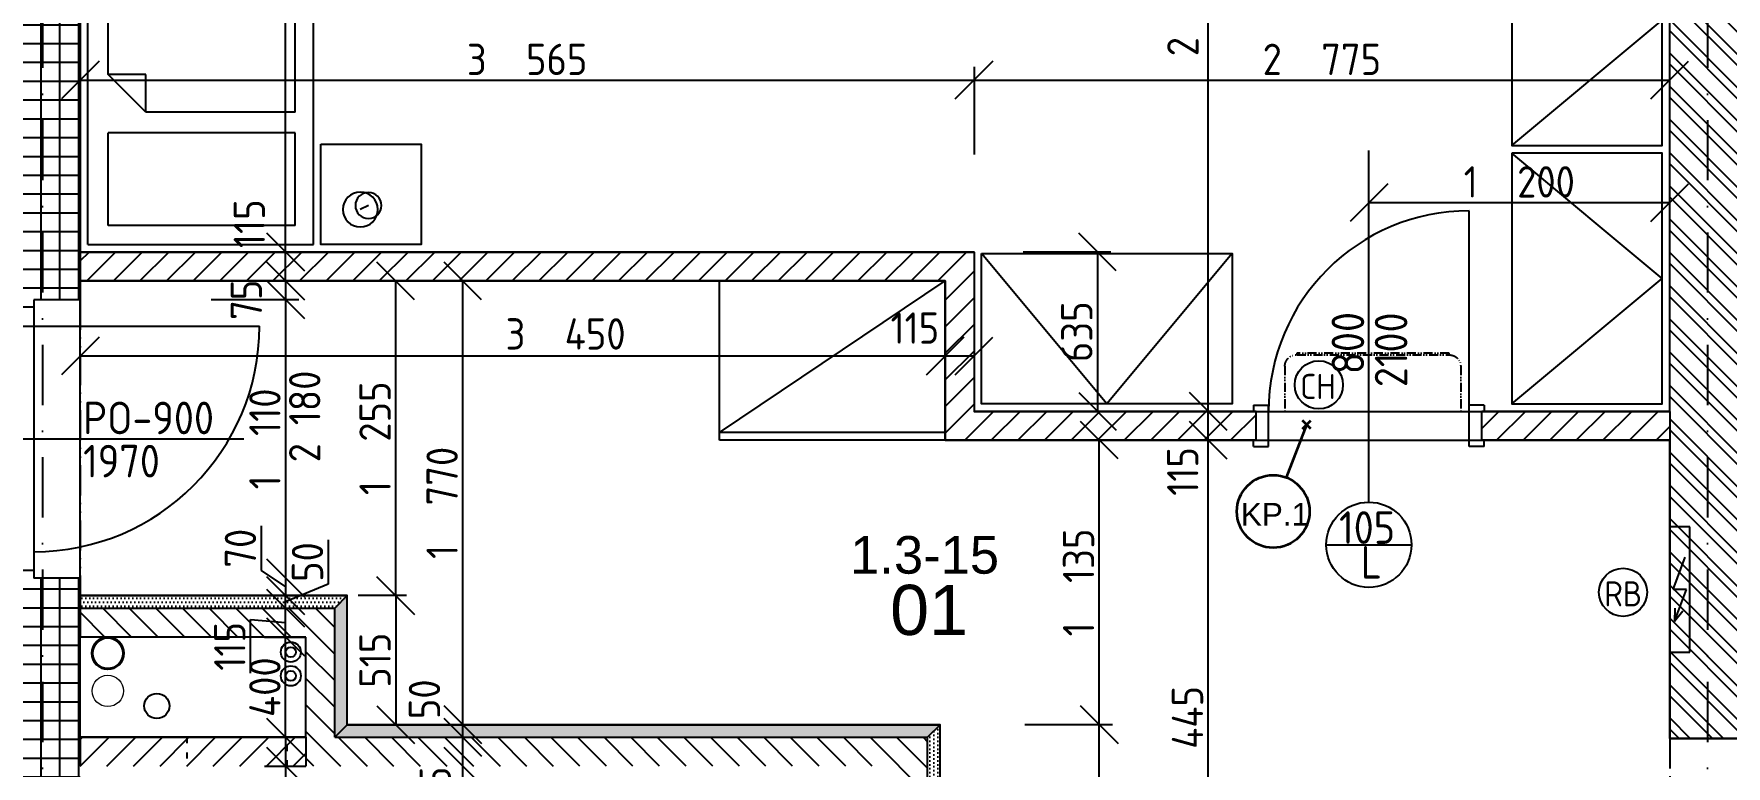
# Model space of a CAD drawing. Extents: x 4511820 to 5180432, y -1526536 to -944957.
# Drawn here: x 5109347 to 5116097, y -1290685 to -1287765 of the extents above; entities that cross this region are included whole.
import ezdxf

# ---------------------------------------------------------------- set-up
doc = ezdxf.new("R2010")
doc.units = 0
doc.header["$MEASUREMENT"] = 0
for name, pattern in [('ACAD_ISO03W100', [30, 12, -18]), ('ACAD_ISO12W100', [22, 12, -3, 0.5, -3, 0.5, -3]), ('BODKOCIARKOVANA_3', [5.6, 3, -1.3, 0, -1.3])]:
    doc.linetypes.add(name, pattern=pattern)
doc.layers.get('0').update_dxf_attribs({"linetype": 'CONTINUOUS'})
doc.layers.get('Defpoints').update_dxf_attribs({"color": 61, "linetype": 'CONTINUOUS'})
for name, color, linetype in [('DVERE', 45, 'CONTINUOUS'), ('KÓTY', 4, 'CONTINUOUS'), ('MÚRY', 1, 'CONTINUOUS'), ('osi', 253, 'CONTINUOUS'), ('Plochy', 41, 'CONTINUOUS'), ('POPIS', 7, 'CONTINUOUS'), ('TENKÁ', 7, 'CONTINUOUS'), ('tzb', 153, 'CONTINUOUS'), ('Z-Kúrenie', 101, 'CONTINUOUS'), ('ZARIADENIE', 47, 'CONTINUOUS'), ('ZZ-chladenie', 133, 'CONTINUOUS'), ('ZZ-elektro', 221, 'CONTINUOUS'), ('zz-vetr', 52, 'CONTINUOUS'), ('ŠRAFY', 82, 'CONTINUOUS')]:
    doc.layers.add(name, color=color, linetype=linetype)
for name, color, linetype, lineweight in [('preklady', 74, 'CONTINUOUS', 35), ('zz-kanal-daždová', 136, 'CONTINUOUS', 40), ('zz-kanal-splaskova', 37, 'CONTINUOUS', 18)]:
    doc.layers.add(name, color=color, linetype=linetype, lineweight=lineweight)
doc.styles.add('ARIAL', font='arial.ttf')
doc.styles.add('STYLE1', font='isocp.shx')
doc.dimstyles.new('STANDARD-50', dxfattribs={"dimtxt": 125, "dimasz": 150, "dimexe": 10, "dimexo": 200, "dimgap": 20, "dimtad": 1, "dimdsep": 46, "dimlunit": 6, "dimtxsty": 'STYLE1', "dimblk1": 'OBLIQUE', "dimblk2": 'OBLIQUE', "dimsah": 1, "dimcen": 2.5, "dimse1": 1, "dimse2": 1, "dimadec": 0, "dimazin": 0, "dimtfac": 1, "dimtmove": 1, "dimatfit": 3, "dimldrblk": 'OBLIQUE', "dimfxl": 1, "dimtolj": 1, "dimtzin": 0, "dimarcsym": 0})
pattern_1 = [(45, (515270.5, 128041), (-53.0330086, 53.0330086), [])]
pattern_2 = [(90, (-3307273.674, 493071.734), (-75, 1e-14), []), (180, (-3307273.674, 493071.734), (-1e-14, -75), [])]

# ---------------------------------------------------------------- blocks, each defined once
blk = doc.blocks.new('SKRINA')
at = {"layer": 'ZARIADENIE'}
for p, q in [((4449069, -1324645.2), (4448469, -1324145.2)), ((4448469, -1325145.2), (4449069, -1324645.2))]:
    blk.add_line(p, q, dxfattribs=at)
blk.add_lwpolyline([(4448469, -1324145.2), (4448469, -1325145.2), (4449069, -1325145.2), (4449069, -1324145.2)], close=True, dxfattribs=at)
blk = doc.blocks.new('JEDNOPOSTEL')
at = {"layer": 'ZARIADENIE', "ltscale": 0.25}
for p, q in [((4449069, -1322230.2), (4447069, -1322230.2)), ((4447069, -1323130.2), (4447069, -1322230.2)), ((4449069, -1322230.2), (4449069, -1323130.2)), ((4449069, -1323130.2), (4447069, -1323130.2)), ((4448913, -1323349.6), (4448929.1, -1323317.4))]:
    blk.add_line(p, q, dxfattribs=at)
at = {"layer": 'ZARIADENIE', "color": 76, "ltscale": 0.25}
for p, q in [((4448390.6, -1322311.3), (4447130.6, -1322311.3)), ((4447130.6, -1323056.9), (4447130.6, -1322311.3)), ((4448540.6, -1322461.3), (4448390.6, -1322311.3)), ((4448390.6, -1322461.3), (4448390.6, -1322311.3)), ((4448992.6, -1322311.3), (4448623.3, -1322311.3)), ((4448623.3, -1323056.9), (4448623.3, -1322311.3)), ((4448992.6, -1323056.9), (4448992.6, -1322311.3)), ((4448540.6, -1322461.3), (4448390.6, -1322461.3)), ((4448540.6, -1323056.9), (4448540.6, -1322461.3)), ((4448540.6, -1323056.9), (4447130.6, -1323056.9)), ((4448992.6, -1323056.9), (4448623.3, -1323056.9))]:
    blk.add_line(p, q, dxfattribs=at)
at = {"layer": 'ZARIADENIE'}
blk.add_lwpolyline([(4448669, -1323160.2), (4448669, -1323560.2), (4449069, -1323560.2), (4449069, -1323160.2)], close=True, dxfattribs=at)
at = {"layer": 'ZARIADENIE', "ltscale": 0.25}
for centre, radius in [((4448929.1, -1323317.4), 69.7), ((4448913, -1323349.6), 51.9)]:
    blk.add_circle(centre, radius, dxfattribs=at)
blk = doc.blocks.new('_OBLIQUE')
at = {"color": 0, "linetype": 'ByBlock'}
blk.add_line((-0.5, -0.5), (0.5, 0.5), dxfattribs=at)
blk = doc.blocks.new('*D25066')
at = {"layer": 'Defpoints', "color": 0}
for p in [(5110432.5, -1290570.2), (5110351.5, -1290685.2), (5110432.5, -1290685.2)]:
    blk.add_point(p, dxfattribs=at)
at = {"layer": 'KÓTY', "color": 0, "lineweight": -2}
blk.add_line((5110351.5, -1290570.2), (5110351.5, -1290685.2), dxfattribs=at)
at = {"layer": 'KÓTY', "color": 0, "linetype": 'ByBlock', "lineweight": -2, "xscale": 150, "yscale": 150, "zscale": 150}
for p, rotation in [((5110351.5, -1290570.2), 90), ((5110351.5, -1290685.2), 270)]:
    blk.add_blockref('_OBLIQUE', p, dxfattribs=dict(at, rotation=rotation))
at = {"layer": 'KÓTY', "color": 0, "insert": (5110233.5, -1290820.5), "char_height": 125, "attachment_point": 5, "rotation": 90, "style": 'STYLE1'}
blk.add_mtext('\\A1;115', dxfattribs=at)
blk = doc.blocks.new('*D25067')
at = {"layer": 'Defpoints', "color": 0}
for p in [(5110351.5, -1290170.2), (5110432.5, -1290170.2), (5110432.5, -1290570.2)]:
    blk.add_point(p, dxfattribs=at)
at = {"layer": 'KÓTY', "color": 0, "lineweight": -2}
blk.add_line((5110351.5, -1290570.2), (5110351.5, -1290170.2), dxfattribs=at)
at = {"layer": 'KÓTY', "color": 0, "linetype": 'ByBlock', "lineweight": -2, "xscale": 150, "yscale": 150, "zscale": 150}
for p, rotation in [((5110351.5, -1290170.2), 90), ((5110351.5, -1290570.2), 270)]:
    blk.add_blockref('_OBLIQUE', p, dxfattribs=dict(at, rotation=rotation))
at = {"layer": 'KÓTY', "color": 0, "insert": (5110269, -1290370.2), "char_height": 125, "attachment_point": 5, "rotation": 90, "style": 'STYLE1'}
blk.add_mtext('\\A1;400', dxfattribs=at)
blk = doc.blocks.new('*D25070')
at = {"layer": 'Defpoints', "color": 0}
for p in [(5110351.5, -1288635.2), (5110547.5, -1288635.2), (5110547.5, -1288750.2)]:
    blk.add_point(p, dxfattribs=at)
at = {"layer": 'KÓTY', "color": 0, "lineweight": -2}
blk.add_line((5110351.5, -1288750.2), (5110351.5, -1288635.2), dxfattribs=at)
at = {"layer": 'KÓTY', "color": 0, "linetype": 'ByBlock', "lineweight": -2, "xscale": 150, "yscale": 150, "zscale": 150}
for p, rotation in [((5110351.5, -1288635.2), 90), ((5110351.5, -1288750.2), 270)]:
    blk.add_blockref('_OBLIQUE', p, dxfattribs=dict(at, rotation=rotation))
at = {"layer": 'KÓTY', "color": 0, "insert": (5110207, -1288522), "char_height": 125, "attachment_point": 5, "rotation": 90, "style": 'STYLE1'}
blk.add_mtext('\\A1;115', dxfattribs=at)
blk = doc.blocks.new('*D25071')
at = {"layer": 'Defpoints', "color": 0}
for p in [(5110351.5, -1286325.2), (5110512.5, -1286325.2), (5110547.5, -1288635.2)]:
    blk.add_point(p, dxfattribs=at)
at = {"layer": 'KÓTY', "color": 0, "lineweight": -2}
blk.add_line((5110351.5, -1288635.2), (5110351.5, -1286325.2), dxfattribs=at)
at = {"layer": 'KÓTY', "color": 0, "linetype": 'ByBlock', "lineweight": -2, "xscale": 150, "yscale": 150, "zscale": 150}
for p, rotation in [((5110351.5, -1286325.2), 90), ((5110351.5, -1288635.2), 270)]:
    blk.add_blockref('_OBLIQUE', p, dxfattribs=dict(at, rotation=rotation))
at = {"layer": 'KÓTY', "color": 0, "insert": (5110269, -1287480.2), "char_height": 125, "attachment_point": 5, "rotation": 90, "style": 'STYLE1'}
blk.add_mtext('\\A1;2ﾠ310', dxfattribs=at)
blk = doc.blocks.new('*D25072')
at = {"layer": 'Defpoints', "color": 0}
for p in [(5113097.5, -1287949), (5109532.5, -1288400.7), (5113097.5, -1288400.7)]:
    blk.add_point(p, dxfattribs=at)
at = {"layer": 'KÓTY', "color": 0, "lineweight": -2}
blk.add_line((5109532.5, -1287949), (5113097.5, -1287949), dxfattribs=at)
at = {"layer": 'KÓTY', "color": 0, "linetype": 'ByBlock', "lineweight": -2, "xscale": 150, "yscale": 150, "zscale": 150, "rotation": 180}
blk.add_blockref('_OBLIQUE', (5109532.5, -1287949), dxfattribs=at)
at = {"layer": 'KÓTY', "color": 0, "linetype": 'ByBlock', "lineweight": -2, "xscale": 150, "yscale": 150, "zscale": 150}
blk.add_blockref('_OBLIQUE', (5113097.5, -1287949), dxfattribs=at)
at = {"layer": 'KÓTY', "color": 0, "insert": (5111315, -1287866.5), "char_height": 125, "attachment_point": 5, "style": 'STYLE1'}
blk.add_mtext('\\A1;3ﾠ565', dxfattribs=at)
blk = doc.blocks.new('*D25073')
at = {"layer": 'Defpoints', "color": 0}
for p in [(5115872.5, -1287949), (5113097.5, -1288400.7), (5115872.5, -1288400.7)]:
    blk.add_point(p, dxfattribs=at)
at = {"layer": 'KÓTY', "color": 0, "lineweight": -2}
blk.add_line((5113097.5, -1287949), (5115872.5, -1287949), dxfattribs=at)
at = {"layer": 'KÓTY', "color": 0, "linetype": 'ByBlock', "lineweight": -2, "xscale": 150, "yscale": 150, "zscale": 150, "rotation": 180}
blk.add_blockref('_OBLIQUE', (5113097.5, -1287949), dxfattribs=at)
at = {"layer": 'KÓTY', "color": 0, "linetype": 'ByBlock', "lineweight": -2, "xscale": 150, "yscale": 150, "zscale": 150}
blk.add_blockref('_OBLIQUE', (5115872.5, -1287949), dxfattribs=at)
at = {"layer": 'KÓTY', "color": 0, "insert": (5114485, -1287866.5), "char_height": 125, "attachment_point": 5, "style": 'STYLE1'}
blk.add_mtext('\\A1;2ﾠ775', dxfattribs=at)
blk = doc.blocks.new('*D25074')
at = {"layer": 'Defpoints', "color": 0}
for p in [(5109532.5, -1288787.7), (5112982.5, -1288787.7), (5112982.5, -1289049)]:
    blk.add_point(p, dxfattribs=at)
at = {"layer": 'KÓTY', "color": 0, "lineweight": -2}
blk.add_line((5109532.5, -1289049), (5112982.5, -1289049), dxfattribs=at)
at = {"layer": 'KÓTY', "color": 0, "linetype": 'ByBlock', "lineweight": -2, "xscale": 150, "yscale": 150, "zscale": 150, "rotation": 180}
blk.add_blockref('_OBLIQUE', (5109532.5, -1289049), dxfattribs=at)
at = {"layer": 'KÓTY', "color": 0, "linetype": 'ByBlock', "lineweight": -2, "xscale": 150, "yscale": 150, "zscale": 150}
blk.add_blockref('_OBLIQUE', (5112982.5, -1289049), dxfattribs=at)
at = {"layer": 'KÓTY', "color": 0, "insert": (5111468.5, -1288961.5), "char_height": 125, "attachment_point": 5, "style": 'STYLE1'}
blk.add_mtext('\\A1;3ﾠ450', dxfattribs=at)
blk = doc.blocks.new('*D25075')
at = {"layer": 'Defpoints', "color": 0}
for p in [(5112982.5, -1289049), (5113097.5, -1289049), (5113097.5, -1289049)]:
    blk.add_point(p, dxfattribs=at)
at = {"layer": 'KÓTY', "color": 0, "lineweight": -2}
blk.add_line((5112982.5, -1289049), (5113097.5, -1289049), dxfattribs=at)
at = {"layer": 'KÓTY', "color": 0, "linetype": 'ByBlock', "lineweight": -2, "xscale": 150, "yscale": 150, "zscale": 150, "rotation": 180}
blk.add_blockref('_OBLIQUE', (5112982.5, -1289049), dxfattribs=at)
at = {"layer": 'KÓTY', "color": 0, "linetype": 'ByBlock', "lineweight": -2, "xscale": 150, "yscale": 150, "zscale": 150}
blk.add_blockref('_OBLIQUE', (5113097.5, -1289049), dxfattribs=at)
at = {"layer": 'KÓTY', "color": 0, "insert": (5112861.5, -1288938), "char_height": 125, "attachment_point": 5, "style": 'STYLE1'}
blk.add_mtext('\\A1;115', dxfattribs=at)
blk = doc.blocks.new('*D25076')
at = {"layer": 'Defpoints', "color": 0}
for p in [(5115872.5, -1288437.5), (5114672.5, -1288577.4), (5115872.5, -1288577.4)]:
    blk.add_point(p, dxfattribs=at)
at = {"layer": 'KÓTY', "color": 0, "lineweight": -2}
blk.add_line((5114672.5, -1288437.5), (5115872.5, -1288437.5), dxfattribs=at)
at = {"layer": 'KÓTY', "color": 0, "linetype": 'ByBlock', "lineweight": -2, "xscale": 150, "yscale": 150, "zscale": 150, "rotation": 180}
blk.add_blockref('_OBLIQUE', (5114672.5, -1288437.5), dxfattribs=at)
at = {"layer": 'KÓTY', "color": 0, "linetype": 'ByBlock', "lineweight": -2, "xscale": 150, "yscale": 150, "zscale": 150}
blk.add_blockref('_OBLIQUE', (5115872.5, -1288437.5), dxfattribs=at)
at = {"layer": 'KÓTY', "color": 0, "insert": (5115272.5, -1288355), "char_height": 125, "attachment_point": 5, "style": 'STYLE1'}
blk.add_mtext('\\A1;1ﾠ200', dxfattribs=at)
blk = doc.blocks.new('*D25077')
at = {"layer": 'Defpoints', "color": 0}
for p in [(5109532.5, -1290685.2), (5110432.5, -1290685.2), (5110432.5, -1291409.5)]:
    blk.add_point(p, dxfattribs=at)
at = {"layer": 'KÓTY', "color": 0, "lineweight": -2}
blk.add_line((5109532.5, -1291409.5), (5110432.5, -1291409.5), dxfattribs=at)
at = {"layer": 'KÓTY', "color": 0, "linetype": 'ByBlock', "lineweight": -2, "xscale": 150, "yscale": 150, "zscale": 150, "rotation": 180}
blk.add_blockref('_OBLIQUE', (5109532.5, -1291409.5), dxfattribs=at)
at = {"layer": 'KÓTY', "color": 0, "linetype": 'ByBlock', "lineweight": -2, "xscale": 150, "yscale": 150, "zscale": 150}
blk.add_blockref('_OBLIQUE', (5110432.5, -1291409.5), dxfattribs=at)
at = {"layer": 'KÓTY', "color": 0, "insert": (5109982.5, -1291327), "char_height": 125, "attachment_point": 5, "style": 'STYLE1'}
blk.add_mtext('\\A1;900', dxfattribs=at)
blk = doc.blocks.new('*D25136')
at = {"layer": 'Defpoints', "color": 0}
for p in [(5111058.5, -1290685.2), (5111061.7, -1290685.2), (5111061.7, -1292570.2)]:
    blk.add_point(p, dxfattribs=at)
at = {"layer": 'KÓTY', "color": 0, "lineweight": -2}
blk.add_line((5111058.5, -1292570.2), (5111058.5, -1290685.2), dxfattribs=at)
at = {"layer": 'KÓTY', "color": 0, "linetype": 'ByBlock', "lineweight": -2, "xscale": 150, "yscale": 150, "zscale": 150}
for p, rotation in [((5111058.5, -1290685.2), 90), ((5111058.5, -1292570.2), 270)]:
    blk.add_blockref('_OBLIQUE', p, dxfattribs=dict(at, rotation=rotation))
at = {"layer": 'KÓTY', "color": 0, "insert": (5110976, -1291627.7), "char_height": 125, "attachment_point": 5, "rotation": 90, "style": 'STYLE1'}
blk.add_mtext('\\A1;1ﾠ885', dxfattribs=at)
blk = doc.blocks.new('*D25137')
at = {"layer": 'Defpoints', "color": 0}
for p in [(5111058.5, -1290570.2), (5111061.7, -1290570.2), (5111061.7, -1290685.2)]:
    blk.add_point(p, dxfattribs=at)
at = {"layer": 'KÓTY', "color": 0, "lineweight": -2}
blk.add_line((5111058.5, -1290685.2), (5111058.5, -1290570.2), dxfattribs=at)
at = {"layer": 'KÓTY', "color": 0, "linetype": 'ByBlock', "lineweight": -2, "xscale": 150, "yscale": 150, "zscale": 150}
for p, rotation in [((5111058.5, -1290570.2), 90), ((5111058.5, -1290685.2), 270)]:
    blk.add_blockref('_OBLIQUE', p, dxfattribs=dict(at, rotation=rotation))
at = {"layer": 'KÓTY', "color": 0, "insert": (5110948.5, -1290784), "char_height": 125, "attachment_point": 5, "rotation": 90, "style": 'STYLE1'}
blk.add_mtext('\\A1;115', dxfattribs=at)
blk = doc.blocks.new('*D25138')
at = {"layer": 'Defpoints', "color": 0}
for p in [(5111058.5, -1290520.2), (5111061.7, -1290520.2), (5111061.7, -1290570.2)]:
    blk.add_point(p, dxfattribs=at)
at = {"layer": 'KÓTY', "color": 0, "lineweight": -2}
blk.add_line((5111058.5, -1290570.2), (5111058.5, -1290520.2), dxfattribs=at)
at = {"layer": 'KÓTY', "color": 0, "linetype": 'ByBlock', "lineweight": -2, "xscale": 150, "yscale": 150, "zscale": 150}
for p, rotation in [((5111058.5, -1290520.2), 90), ((5111058.5, -1290570.2), 270)]:
    blk.add_blockref('_OBLIQUE', p, dxfattribs=dict(at, rotation=rotation))
at = {"layer": 'KÓTY', "color": 0, "insert": (5110905.5, -1290418.5), "char_height": 125, "attachment_point": 5, "rotation": 90, "style": 'STYLE1'}
blk.add_mtext('\\A1;50', dxfattribs=at)
blk = doc.blocks.new('*D25139')
at = {"layer": 'Defpoints', "color": 0}
for p in [(5111058.5, -1288750.2), (5111061.7, -1288750.2), (5111061.7, -1290520.2)]:
    blk.add_point(p, dxfattribs=at)
at = {"layer": 'KÓTY', "color": 0, "lineweight": -2}
blk.add_line((5111058.5, -1290520.2), (5111058.5, -1288750.2), dxfattribs=at)
at = {"layer": 'KÓTY', "color": 0, "linetype": 'ByBlock', "lineweight": -2, "xscale": 150, "yscale": 150, "zscale": 150}
for p, rotation in [((5111058.5, -1288750.2), 90), ((5111058.5, -1290520.2), 270)]:
    blk.add_blockref('_OBLIQUE', p, dxfattribs=dict(at, rotation=rotation))
at = {"layer": 'KÓTY', "color": 0, "insert": (5110976, -1289635.2), "char_height": 125, "attachment_point": 5, "rotation": 90, "style": 'STYLE1'}
blk.add_mtext('\\A1;1ﾠ770', dxfattribs=at)
blk = doc.blocks.new('*D25141')
at = {"layer": 'Defpoints', "color": 0}
for p in [(5114031.5, -1289385.2), (5114031.5, -1289385.2), (5114031.5, -1291830.2)]:
    blk.add_point(p, dxfattribs=at)
at = {"layer": 'KÓTY', "color": 0, "lineweight": -2}
blk.add_line((5114031.5, -1291830.2), (5114031.5, -1289385.2), dxfattribs=at)
at = {"layer": 'KÓTY', "color": 0, "linetype": 'ByBlock', "lineweight": -2, "xscale": 150, "yscale": 150, "zscale": 150}
for p, rotation in [((5114031.5, -1289385.2), 90), ((5114031.5, -1291830.2), 270)]:
    blk.add_blockref('_OBLIQUE', p, dxfattribs=dict(at, rotation=rotation))
at = {"layer": 'KÓTY', "color": 0, "insert": (5113949, -1290607.7), "char_height": 125, "attachment_point": 5, "rotation": 90, "style": 'STYLE1'}
blk.add_mtext('\\A1;2ﾠ445', dxfattribs=at)
blk = doc.blocks.new('*D25142')
at = {"layer": 'Defpoints', "color": 0}
for p in [(5114031.5, -1289270.2), (5114031.5, -1289270.2), (5114031.5, -1289385.2)]:
    blk.add_point(p, dxfattribs=at)
at = {"layer": 'KÓTY', "color": 0, "lineweight": -2}
blk.add_line((5114031.5, -1289385.2), (5114031.5, -1289270.2), dxfattribs=at)
at = {"layer": 'KÓTY', "color": 0, "linetype": 'ByBlock', "lineweight": -2, "xscale": 150, "yscale": 150, "zscale": 150}
for p, rotation in [((5114031.5, -1289270.2), 90), ((5114031.5, -1289385.2), 270)]:
    blk.add_blockref('_OBLIQUE', p, dxfattribs=dict(at, rotation=rotation))
at = {"layer": 'KÓTY', "color": 0, "insert": (5113930, -1289510), "char_height": 125, "attachment_point": 5, "rotation": 90, "style": 'STYLE1'}
blk.add_mtext('\\A1;115', dxfattribs=at)
blk = doc.blocks.new('*D25143')
at = {"layer": 'Defpoints', "color": 0}
for p in [(5114031.5, -1286325.2), (5114031.5, -1286325.2), (5114031.5, -1289270.2)]:
    blk.add_point(p, dxfattribs=at)
at = {"layer": 'KÓTY', "color": 0, "lineweight": -2}
blk.add_line((5114031.5, -1289270.2), (5114031.5, -1286325.2), dxfattribs=at)
at = {"layer": 'KÓTY', "color": 0, "linetype": 'ByBlock', "lineweight": -2, "xscale": 150, "yscale": 150, "zscale": 150}
for p, rotation in [((5114031.5, -1286325.2), 90), ((5114031.5, -1289270.2), 270)]:
    blk.add_blockref('_OBLIQUE', p, dxfattribs=dict(at, rotation=rotation))
at = {"layer": 'KÓTY', "color": 0, "insert": (5113930.5, -1287613), "char_height": 125, "attachment_point": 5, "rotation": 90, "style": 'STYLE1'}
blk.add_mtext('\\A1;2ﾠ945', dxfattribs=at)
blk = doc.blocks.new('*D25144')
at = {"layer": 'Defpoints', "color": 0}
for p in [(5113155.5, -1288635.2), (5113155.5, -1289270.2), (5113590, -1289270.2)]:
    blk.add_point(p, dxfattribs=at)
at = {"layer": 'KÓTY', "color": 0, "lineweight": -2}
blk.add_line((5113590, -1288635.2), (5113590, -1289270.2), dxfattribs=at)
at = {"layer": 'KÓTY', "color": 0, "linetype": 'ByBlock', "lineweight": -2, "xscale": 150, "yscale": 150, "zscale": 150}
for p, rotation in [((5113590, -1288635.2), 90), ((5113590, -1289270.2), 270)]:
    blk.add_blockref('_OBLIQUE', p, dxfattribs=dict(at, rotation=rotation))
at = {"layer": 'KÓTY', "color": 0, "insert": (5113507.5, -1288952.7), "char_height": 125, "attachment_point": 5, "rotation": 90, "style": 'STYLE1'}
blk.add_mtext('\\A1;635', dxfattribs=at)
blk = doc.blocks.new('*D25145')
at = {"layer": 'Defpoints', "color": 0}
for p in [(5110597.5, -1290005.2), (5110597.5, -1290520.2), (5110791, -1290520.2)]:
    blk.add_point(p, dxfattribs=at)
at = {"layer": 'KÓTY', "color": 0, "lineweight": -2}
blk.add_line((5110791, -1290005.2), (5110791, -1290520.2), dxfattribs=at)
at = {"layer": 'KÓTY', "color": 0, "linetype": 'ByBlock', "lineweight": -2, "xscale": 150, "yscale": 150, "zscale": 150}
for p, rotation in [((5110791, -1290005.2), 90), ((5110791, -1290520.2), 270)]:
    blk.add_blockref('_OBLIQUE', p, dxfattribs=dict(at, rotation=rotation))
at = {"layer": 'KÓTY', "color": 0, "insert": (5110708.5, -1290262.7), "char_height": 125, "attachment_point": 5, "rotation": 90, "style": 'STYLE1'}
blk.add_mtext('\\A1;515', dxfattribs=at)
blk = doc.blocks.new('*D25146')
at = {"layer": 'Defpoints', "color": 0}
for p in [(5110791, -1288750.2), (5110791, -1288750.2), (5110791, -1290005.2)]:
    blk.add_point(p, dxfattribs=at)
at = {"layer": 'KÓTY', "color": 0, "lineweight": -2}
blk.add_line((5110791, -1290005.2), (5110791, -1288750.2), dxfattribs=at)
at = {"layer": 'KÓTY', "color": 0, "linetype": 'ByBlock', "lineweight": -2, "xscale": 150, "yscale": 150, "zscale": 150}
for p, rotation in [((5110791, -1288750.2), 90), ((5110791, -1290005.2), 270)]:
    blk.add_blockref('_OBLIQUE', p, dxfattribs=dict(at, rotation=rotation))
at = {"layer": 'KÓTY', "color": 0, "insert": (5110708.5, -1289377.7), "char_height": 125, "attachment_point": 5, "rotation": 90, "style": 'STYLE1'}
blk.add_mtext('\\A1;1ﾠ255', dxfattribs=at)
blk = doc.blocks.new('*D25149')
at = {"layer": 'Defpoints', "color": 0}
for p in [(5110351.5, -1288750.2), (5110351.5, -1288825.2), (5110351.5, -1288825.2)]:
    blk.add_point(p, dxfattribs=at)
at = {"layer": 'KÓTY', "color": 0, "lineweight": -2}
blk.add_line((5110351.5, -1288750.2), (5110351.5, -1288825.2), dxfattribs=at)
at = {"layer": 'KÓTY', "color": 0, "linetype": 'ByBlock', "lineweight": -2, "xscale": 150, "yscale": 150, "zscale": 150}
for p, rotation in [((5110351.5, -1288750.2), 90), ((5110351.5, -1288825.2), 270)]:
    blk.add_blockref('_OBLIQUE', p, dxfattribs=dict(at, rotation=rotation))
at = {"layer": 'KÓTY', "color": 0, "insert": (5110195, -1288825.2), "char_height": 125, "attachment_point": 5, "rotation": 90, "style": 'STYLE1'}
blk.add_mtext('\\A1;75', dxfattribs=at)
blk = doc.blocks.new('*D25163')
at = {"layer": 'Defpoints', "color": 0}
for p in [(5112962.5, -1290520.2), (5113597, -1290520.2), (5112962.5, -1291830.2)]:
    blk.add_point(p, dxfattribs=at)
at = {"layer": 'KÓTY', "color": 0, "lineweight": -2}
blk.add_line((5113597, -1291830.2), (5113597, -1290520.2), dxfattribs=at)
at = {"layer": 'KÓTY', "color": 0, "linetype": 'ByBlock', "lineweight": -2, "xscale": 150, "yscale": 150, "zscale": 150}
for p, rotation in [((5113597, -1290520.2), 90), ((5113597, -1291830.2), 270)]:
    blk.add_blockref('_OBLIQUE', p, dxfattribs=dict(at, rotation=rotation))
at = {"layer": 'KÓTY', "color": 0, "insert": (5113514.5, -1291175.2), "char_height": 125, "attachment_point": 5, "rotation": 90, "style": 'STYLE1'}
blk.add_mtext('\\A1;1ﾠ310', dxfattribs=at)
blk = doc.blocks.new('*D25164')
at = {"layer": 'Defpoints', "color": 0}
for p in [(5112982.5, -1289385.2), (5113597, -1289385.2), (5112962.5, -1290520.2)]:
    blk.add_point(p, dxfattribs=at)
at = {"layer": 'KÓTY', "color": 0, "lineweight": -2}
blk.add_line((5113597, -1290520.2), (5113597, -1289385.2), dxfattribs=at)
at = {"layer": 'KÓTY', "color": 0, "linetype": 'ByBlock', "lineweight": -2, "xscale": 150, "yscale": 150, "zscale": 150}
for p, rotation in [((5113597, -1289385.2), 90), ((5113597, -1290520.2), 270)]:
    blk.add_blockref('_OBLIQUE', p, dxfattribs=dict(at, rotation=rotation))
at = {"layer": 'KÓTY', "color": 0, "insert": (5113514.5, -1289952.7), "char_height": 125, "attachment_point": 5, "rotation": 90, "style": 'STYLE1'}
blk.add_mtext('\\A1;1ﾠ135', dxfattribs=at)
blk = doc.blocks.new('chlad2')
at = {"layer": 'ZZ-chladenie', "linetype": 'ACAD_ISO12W100', "ltscale": 3}
for p, q in [((5102412.5, -1105747.3), (5102592.5, -1105747.3)), ((5102412.5, -1106448.4), (5102592.5, -1106448.4))]:
    blk.add_line(p, q, dxfattribs=at)
blk.add_lwpolyline([(5102367.5, -1106402), (5102360.8, -1106402), (5102360.8, -1105794.8), (5102367.5, -1105794.8)], close=True, dxfattribs=at)
for centre, start, end in [((5102412.5, -1105792.3), 90, 180), ((5102412.5, -1106403.4), 180, 270)]:
    blk.add_arc(centre, 45, start, end, dxfattribs=at)
blk = doc.blocks.new('*D31521')
at = {"layer": 'Defpoints', "color": 0}
for p in [(5110351.5, -1290055.2), (5110547.5, -1290055.2), (5110432.5, -1290170.2)]:
    blk.add_point(p, dxfattribs=at)
at = {"layer": 'KÓTY', "color": 0, "lineweight": -2}
for p, q in [((5110351.5, -1290170.2), (5110351.5, -1290055.2)), ((5110211.5, -1290315), (5110211.5, -1290100)), ((5110211.5, -1290100), (5110351.5, -1290112.7))]:
    blk.add_line(p, q, dxfattribs=at)
at = {"layer": 'KÓTY', "color": 0, "linetype": 'ByBlock', "lineweight": -2, "xscale": 150, "yscale": 150, "zscale": 150}
for p, rotation in [((5110351.5, -1290055.2), 90), ((5110351.5, -1290170.2), 270)]:
    blk.add_blockref('_OBLIQUE', p, dxfattribs=dict(at, rotation=rotation))
at = {"layer": 'KÓTY', "color": 0, "insert": (5110129, -1290207.5), "char_height": 125, "attachment_point": 5, "rotation": 90, "style": 'STYLE1'}
blk.add_mtext('\\A1;115', dxfattribs=at)
blk = doc.blocks.new('*D31522')
at = {"layer": 'Defpoints', "color": 0}
for p in [(5110351.5, -1290005.2), (5110547.5, -1290005.2), (5110547.5, -1290055.2)]:
    blk.add_point(p, dxfattribs=at)
at = {"layer": 'KÓTY', "color": 0, "lineweight": -2}
for p, q in [((5110521.5, -1289782.4), (5110521.5, -1289960)), ((5110521.5, -1289960), (5110351.5, -1290030.2)), ((5110351.5, -1290055.2), (5110351.5, -1290005.2))]:
    blk.add_line(p, q, dxfattribs=at)
at = {"layer": 'KÓTY', "color": 0, "linetype": 'ByBlock', "lineweight": -2, "xscale": 150, "yscale": 150, "zscale": 150}
for p, rotation in [((5110351.5, -1290005.2), 90), ((5110351.5, -1290055.2), 270)]:
    blk.add_blockref('_OBLIQUE', p, dxfattribs=dict(at, rotation=rotation))
at = {"layer": 'KÓTY', "color": 0, "insert": (5110439, -1289871.2), "char_height": 125, "attachment_point": 5, "rotation": 90, "style": 'STYLE1'}
blk.add_mtext('\\A1;50', dxfattribs=at)
blk = doc.blocks.new('*D31523')
at = {"layer": 'Defpoints', "color": 0}
for p in [(5109532.5, -1288825.2), (5109532.5, -1289935.2), (5110351.5, -1289935.2)]:
    blk.add_point(p, dxfattribs=at)
at = {"layer": 'KÓTY', "color": 0, "lineweight": -2}
blk.add_line((5110351.5, -1288825.2), (5110351.5, -1289935.2), dxfattribs=at)
at = {"layer": 'KÓTY', "color": 0, "linetype": 'ByBlock', "lineweight": -2, "xscale": 150, "yscale": 150, "zscale": 150}
for p, rotation in [((5110351.5, -1288825.2), 90), ((5110351.5, -1289935.2), 270)]:
    blk.add_blockref('_OBLIQUE', p, dxfattribs=dict(at, rotation=rotation))
at = {"layer": 'KÓTY', "color": 0, "insert": (5110269, -1289380.2), "char_height": 125, "attachment_point": 5, "rotation": 90, "style": 'STYLE1'}
blk.add_mtext('\\A1;1ﾠ110', dxfattribs=at)
blk = doc.blocks.new('*D31524')
at = {"layer": 'Defpoints', "color": 0}
for p in [(5109532.5, -1289935.2), (5109532.5, -1290005.2), (5110351.5, -1290005.2)]:
    blk.add_point(p, dxfattribs=at)
at = {"layer": 'KÓTY', "color": 0, "lineweight": -2}
for p, q in [((5110254, -1289727.4), (5110254, -1289905)), ((5110254, -1289905), (5110351.5, -1289970.2)), ((5110351.5, -1289935.2), (5110351.5, -1290005.2))]:
    blk.add_line(p, q, dxfattribs=at)
at = {"layer": 'KÓTY', "color": 0, "linetype": 'ByBlock', "lineweight": -2, "xscale": 150, "yscale": 150, "zscale": 150}
for p, rotation in [((5110351.5, -1289935.2), 90), ((5110351.5, -1290005.2), 270)]:
    blk.add_blockref('_OBLIQUE', p, dxfattribs=dict(at, rotation=rotation))
at = {"layer": 'KÓTY', "color": 0, "insert": (5110171.5, -1289816.2), "char_height": 125, "attachment_point": 5, "rotation": 90, "style": 'STYLE1'}
blk.add_mtext('\\A1;70', dxfattribs=at)
blk = doc.blocks.new('*D31532')
at = {"layer": 'Defpoints', "color": 0}
for p in [(5110407.2, -1290685.2), (5110351.5, -1292570.2), (5110432.5, -1292570.2)]:
    blk.add_point(p, dxfattribs=at)
at = {"layer": 'KÓTY', "color": 0, "lineweight": -2}
blk.add_line((5110351.5, -1290685.2), (5110351.5, -1292570.2), dxfattribs=at)
at = {"layer": 'KÓTY', "color": 0, "linetype": 'ByBlock', "lineweight": -2, "xscale": 150, "yscale": 150, "zscale": 150}
for p, rotation in [((5110351.5, -1290685.2), 90), ((5110351.5, -1292570.2), 270)]:
    blk.add_blockref('_OBLIQUE', p, dxfattribs=dict(at, rotation=rotation))
at = {"layer": 'KÓTY', "color": 0, "insert": (5110275.5, -1292061), "char_height": 125, "attachment_point": 5, "rotation": 90, "style": 'STYLE1'}
blk.add_mtext('\\A1;1ﾠ885', dxfattribs=at)

msp = doc.modelspace()

# ---------------------------------------------------------------- hatches: boundary and pattern name
at = {"layer": 'ŠRAFY', "ltscale": 0.25}
h = msp.add_hatch(dxfattribs=at)
h.set_pattern_fill('ANSI37', color=256, scale=600, angle=45)
h.set_pattern_definition(pattern_2)
h.paths.add_polyline_path([(5109532.5, -1288825.191), (5109532.5, -1288750.191), (5109532.5, -1288635.191), (5109532.5, -1286325.191), (5109232.5, -1286325.191), (5109232.5, -1288880.191), (5109347.5, -1288880.191), (5109347.5, -1288825.191)])
at = {"layer": 'ŠRAFY'}
h = msp.add_hatch(dxfattribs=at)
h.set_pattern_fill('ANSI32', color=256, scale=250, angle=90)
h.set_pattern_definition([(135, (115395, 30907.69), (-66.2912607, -66.2912607), []), (135, (115395, 30951.89), (-66.2912607, -66.2912607), [])])
h.paths.add_polyline_path([(5116172.5, -1290575.191), (5116172.5, -1290460.191), (5116172.5, -1286325.191), (5115872.5, -1286325.191), (5115872.5, -1289270.191), (5115872.5, -1289385.191), (5115872.5, -1290575.191)])
at = {"layer": 'ŠRAFY', "ltscale": 0.25}
h = msp.add_hatch(dxfattribs=at)
h.set_pattern_fill('ANSI31', color=256, scale=600, style=0)
h.set_pattern_definition(pattern_1)
h.paths.add_polyline_path([(5109532.5, -1288750.191), (5112982.5, -1288750.191), (5112982.5, -1289385.191), (5114222.5, -1289385.191), (5114222.5, -1289270.191), (5113097.5, -1289270.191), (5113097.5, -1288635.191), (5109532.5, -1288635.191)])
h = msp.add_hatch(dxfattribs=at)
h.set_pattern_fill('ANSI31', color=256, scale=600, style=0)
h.set_pattern_definition(pattern_1)
h.paths.add_polyline_path([(5115122.5, -1289270.191), (5115122.5, -1289385.191), (5115132.5, -1289385.191), (5115872.5, -1289385.191), (5115872.5, -1289270.191), (5115132.5, -1289270.191)])
h = msp.add_hatch(dxfattribs=at)
h.set_pattern_fill('ANSI37', color=256, scale=600, angle=45)
h.set_pattern_definition(pattern_2)
h.paths.add_polyline_path([(5109347.5, -1292685.191), (5109532.5, -1292685.191), (5109532.5, -1292570.191), (5109532.5, -1290685.191), (5109532.5, -1290570.191), (5109532.5, -1290170.191), (5109532.5, -1290005.191), (5109532.5, -1289935.191), (5109347.5, -1289935.191), (5109347.5, -1289880.191), (5109232.5, -1289880.191), (5109232.5, -1292685.191)])
at = {"layer": 'ŠRAFY'}
h = msp.add_hatch(dxfattribs=at)
h.set_pattern_fill('DOTS', color=256, scale=250)
h.set_pattern_definition([(0, (9e-09, -175781), (7.8125, 15.625), [0, -15.625])])
h.paths.add_polyline_path([(5110547.5, -1290055.191), (5110597.5, -1290005.191), (5109532.5, -1290005.191), (5109532.5, -1290055.191)])
at = {"layer": 'ŠRAFY', "ltscale": 0.25}
h = msp.add_hatch(dxfattribs=at)
h.set_pattern_fill('ANSI31', color=256, scale=600, angle=90, style=0)
h.set_pattern_definition([(135, (-2904913.184, 46881.926), (-53.0330086, -53.0330086), [])])
h.paths.add_polyline_path([(5109532.5, -1290170.191), (5110432.5, -1290170.191), (5110432.5, -1290570.191), (5110432.5, -1290685.191), (5110547.5, -1290685.191), (5112797.5, -1290685.191), (5112797.5, -1291995.191), (5112912.5, -1291995.191), (5115872.5, -1291995.191), (5115872.5, -1291880.191), (5112912.5, -1291880.191), (5112912.5, -1290570.191), (5110547.5, -1290570.191), (5110547.5, -1290055.191), (5109532.5, -1290055.191)])
at = {"layer": 'ŠRAFY'}
h = msp.add_hatch(dxfattribs=at)
h.set_pattern_fill('DOTS', color=256, scale=250, angle=90)
h.set_pattern_definition([(90, (9e-09, -175781), (-15.625, 7.8125), [0, -15.625])])
h.paths.add_polyline_path([(5110547.5, -1290570.191), (5112912.5, -1290570.191), (5112962.5, -1290520.191), (5110597.5, -1290520.191), (5110597.5, -1290005.191), (5110547.5, -1290055.191)])
h = msp.add_hatch(dxfattribs=at)
h.set_pattern_fill('DOTS', color=256, scale=250, angle=90)
h.set_pattern_definition([(90, (9e-09, -175781), (-15.625, 7.8125), [0, -15.625])])
h.paths.add_polyline_path([(5112912.5, -1291880.191), (5112962.5, -1291830.191), (5112962.5, -1290520.191), (5112912.5, -1290570.191)])
at = {"layer": 'ŠRAFY', "ltscale": 0.25}
h = msp.add_hatch(dxfattribs=at)
h.set_pattern_fill('ANSI31', color=256, scale=600, style=0)
h.set_pattern_definition(pattern_1)
h.paths.add_polyline_path([(5110432.5, -1290685.191), (5110432.5, -1290570.191), (5109532.5, -1290570.191), (5109532.5, -1290685.191), (5110267.5, -1290685.191)])

# ---------------------------------------------------------------- linework, layer by layer
at = {"layer": 'Defpoints'}
for p, q in [((5110597.5, -1290005.191), (5110547.5, -1290055.191)), ((5110597.5, -1290520.191), (5110547.5, -1290570.191)), ((5112962.5, -1290520.191), (5112912.5, -1290570.191))]:
    msp.add_line(p, q, dxfattribs=at)
at = {"layer": 'DVERE', "ltscale": 0.25}
for p, q in [((5114672.5, -1289632.191), (5114672.5, -1288229.535)), ((5115072.5, -1289270.191), (5115072.5, -1288470.191)), ((5114212.5, -1289245.191), (5114272.5, -1289245.191)), ((5114212.5, -1289245.191), (5114212.5, -1289270.191)), ((5114272.5, -1289410.191), (5114272.5, -1289245.191)), ((5115132.5, -1289245.191), (5115072.5, -1289245.191)), ((5115072.5, -1289410.191), (5115072.5, -1289245.191)), ((5115132.5, -1289245.191), (5115132.5, -1289270.191)), ((5114272.5, -1289270.191), (5115072.5, -1289270.191)), ((5108782.672, -1289380.191), (5110185.328, -1289380.191)), ((5114212.5, -1289410.191), (5114212.5, -1289385.191)), ((5114212.5, -1289410.191), (5114272.5, -1289410.191)), ((5114272.5, -1289385.191), (5115072.5, -1289385.191)), ((5115132.5, -1289410.191), (5115072.5, -1289410.191)), ((5115132.5, -1289410.191), (5115132.5, -1289385.191)), ((5114502.5, -1289802.191), (5114842.5, -1289802.191))]:
    msp.add_line(p, q, dxfattribs=at)
at = {"layer": 'DVERE'}
for q in [(5109347.5, -1289830.191), (5110247.5, -1288930.191)]:
    msp.add_line((5109347.5, -1288930.191), q, dxfattribs=at)
at = {"layer": 'DVERE', "ltscale": 0.25}
msp.add_circle((5114672.5, -1289802.191), 170, dxfattribs=at)
msp.add_arc((5115072.5, -1289270.191), 800, 90, 180, dxfattribs=at)
at = {"layer": 'DVERE'}
msp.add_arc((5109347.5, -1288930.191), 900, 270, 0, dxfattribs=at)
at = {"layer": 'KÓTY', "ltscale": 0.25}
for p, q in [((5113097.5, -1287895.597), (5113097.5, -1288245.597)), ((5113643.403, -1288635.191), (5113293.403, -1288635.191)), ((5110404.903, -1288825.191), (5110054.903, -1288825.191)), ((5113650.403, -1290520.191), (5113300.403, -1290520.191))]:
    msp.add_line(p, q, dxfattribs=at)
at = {"layer": 'KÓTY'}
msp.add_line((5110834.5, -1290005.191), (5110641, -1290005.191), dxfattribs=at)
at = {"layer": 'MÚRY'}
for p, q in [((5109532.5, -1288635.191), (5109532.5, -1286325.191)), ((5115872.5, -1289270.191), (5115872.5, -1286325.191)), ((5113097.5, -1288635.191), (5109532.5, -1288635.191)), ((5112982.5, -1288750.191), (5109532.5, -1288750.191)), ((5109532.5, -1288750.191), (5109532.5, -1288825.191)), ((5112982.5, -1289385.191), (5112982.5, -1288750.191)), ((5109532.5, -1288825.191), (5109347.5, -1288825.191)), ((5109347.5, -1288825.191), (5109347.5, -1288930.191)), ((5109232.5, -1288930.191), (5109347.5, -1288930.191)), ((5114222.5, -1289270.191), (5113097.5, -1289270.191)), ((5115872.5, -1289270.191), (5115122.5, -1289270.191)), ((5114222.5, -1289385.191), (5112982.5, -1289385.191)), ((5115872.5, -1289385.191), (5115122.5, -1289385.191)), ((5115872.5, -1290575.191), (5115872.5, -1289385.191)), ((5109347.5, -1289830.191), (5109347.5, -1289935.191)), ((5109532.5, -1289935.191), (5109347.5, -1289935.191)), ((5109532.5, -1289935.191), (5109532.5, -1290005.191)), ((5109532.5, -1290005.191), (5110597.5, -1290005.191)), ((5110597.5, -1290520.191), (5110597.5, -1290005.191)), ((5110432.5, -1290170.191), (5109532.5, -1290170.191)), ((5110432.5, -1290570.191), (5110432.5, -1290170.191)), ((5110597.5, -1290520.191), (5112962.5, -1290520.191)), ((5112962.5, -1291830.191), (5112962.5, -1290520.191)), ((5110267.5, -1290685.191), (5110432.5, -1290685.191))]:
    msp.add_line(p, q, dxfattribs=at)
at = {"layer": 'MÚRY', "ltscale": 0.25}
for p, q in [((5113097.5, -1288635.191), (5113097.5, -1289270.191)), ((5114222.5, -1289385.191), (5114222.5, -1289270.191)), ((5115122.5, -1289385.191), (5115122.5, -1289270.191)), ((5109532.5, -1290570.191), (5109532.5, -1290170.191)), ((5110432.5, -1290570.191), (5109532.5, -1290570.191)), ((5109532.5, -1290570.191), (5110432.5, -1290570.191)), ((5117672.5, -1290575.191), (5115872.5, -1290575.191))]:
    msp.add_line(p, q, dxfattribs=at)
at = {"layer": 'MÚRY', "color": 30}
msp.add_line((5110267.5, -1290170.191), (5110432.5, -1290170.191), dxfattribs=at)
at = {"layer": 'osi', "linetype": 'BODKOCIARKOVANA_3', "ltscale": 80}
for p, q in [((5109382.5, -1284972.097), (5109382.5, -1316900)), ((5116022.5, -1284972.097), (5116022.5, -1316900))]:
    msp.add_line(p, q, dxfattribs=at)
at = {"layer": 'Plochy'}
for points in [[(5115872.5, -1286325.191), (5109532.5, -1286325.191), (5109532.5, -1288635.191), (5113097.5, -1288635.191), (5113097.5, -1289270.191), (5115872.5, -1289270.191)], [(5109532.5, -1290005.191), (5109532.5, -1288750.191), (5112982.5, -1288750.191), (5112982.5, -1289385.191), (5115872.5, -1289385.191), (5115872.5, -1290575.191), (5116172.5, -1290575.191), (5116172.5, -1291830.191), (5112962.5, -1291830.191), (5112962.5, -1290520.191), (5110597.5, -1290520.191), (5110597.5, -1290005.191)]]:
    msp.add_lwpolyline(points, close=True, dxfattribs=at)
at = {"layer": 'preklady'}
for p, q in [((5114407.383, -1289340.117), (5114440.617, -1289306.883)), ((5114440.618, -1289340.118), (5114407.384, -1289306.884)), ((5114424.001, -1289323.501), (5114343.026, -1289534.155))]:
    msp.add_line(p, q, dxfattribs=at)
at = {"layer": 'preklady', "ltscale": 0.25}
msp.add_circle((5114291, -1289669.5), 145, dxfattribs=at)
at = {"layer": 'TENKÁ'}
for p, q in [((5109532.5, -1288635.191), (5109532.5, -1288750.191)), ((5115872.5, -1289270.191), (5115872.5, -1289385.191)), ((5109532.5, -1290005.191), (5109532.5, -1290170.191)), ((5109532.5, -1290055.191), (5110547.5, -1290055.191)), ((5110547.5, -1290570.191), (5110547.5, -1290055.191)), ((5110547.5, -1290570.191), (5112912.5, -1290570.191)), ((5112912.5, -1291880.191), (5112912.5, -1290570.191))]:
    msp.add_line(p, q, dxfattribs=at)
at = {"layer": 'TENKÁ', "linetype": 'ACAD_ISO12W100', "ltscale": 10}
for p, q in [((5109532.5, -1288825.191), (5109532.5, -1289935.191)), ((5115872.5, -1290575.191), (5115872.5, -1291830.191))]:
    msp.add_line(p, q, dxfattribs=at)
at = {"layer": 'TENKÁ', "ltscale": 0.25}
for p, q in [((5109532.5, -1290570.191), (5109532.5, -1290685.191)), ((5110432.5, -1290570.191), (5110432.5, -1290685.191))]:
    msp.add_line(p, q, dxfattribs=at)
at = {"layer": 'tzb', "linetype": 'ACAD_ISO03W100', "ltscale": 2}
for p, q in [((5109957.5, -1290570.191), (5109957.5, -1290685.191)), ((5110357.5, -1290685.191), (5110357.5, -1290570.191))]:
    msp.add_line(p, q, dxfattribs=at)
at = {"layer": 'Z-Kúrenie'}
for centre, radius in [((5110372.5, -1290230.191), 40), ((5110372.5, -1290230.191), 20), ((5110372.5, -1290325.191), 40), ((5110372.5, -1290325.191), 20)]:
    msp.add_circle(centre, radius, dxfattribs=at)
at = {"layer": 'ZARIADENIE', "color": 45, "ltscale": 0.25}
for p, q in [((5112082.5, -1289385.191), (5112082.5, -1288750.191)), ((5112082.5, -1289355.191), (5112982.5, -1288750.191)), ((5112982.5, -1289355.191), (5112082.5, -1289355.191)), ((5112982.5, -1289385.191), (5112082.5, -1289385.191))]:
    msp.add_line(p, q, dxfattribs=at)
at = {"layer": 'ZZ-chladenie'}
msp.add_circle((5114472.848, -1289164.687), 96, dxfattribs=at)
at = {"layer": 'ZZ-elektro'}
for p, q in [((5115952.5, -1289730.191), (5115872.5, -1289730.191)), ((5115952.5, -1290230.191), (5115952.5, -1289730.191)), ((5115885.67, -1289980.191), (5115933.954, -1289851.698)), ((5115939.383, -1289980.191), (5115885.67, -1289980.191)), ((5115891.099, -1290108.685), (5115939.383, -1289980.191)), ((5115892.422, -1290055.378), (5115891.099, -1290108.685)), ((5115925.208, -1290067.698), (5115891.099, -1290108.685)), ((5115872.5, -1290230.191), (5115952.5, -1290230.191))]:
    msp.add_line(p, q, dxfattribs=at)
msp.add_circle((5115686.14, -1289991.79), 96, dxfattribs=at)
at = {"layer": 'zz-kanal-daždová'}
msp.add_circle((5109642.5, -1290235.191), 62.5, dxfattribs=at)
at = {"layer": 'zz-kanal-splaskova'}
msp.add_circle((5109642.5, -1290385.191), 62.5, dxfattribs=at)
at = {"layer": 'zz-vetr'}
msp.add_circle((5109838.075, -1290445.191), 50, dxfattribs=at)

# ---------------------------------------------------------------- block references
at = {"layer": 'ZARIADENIE', "color": 2, "xscale": -1}
for name, p, rotation in [('JEDNOPOSTEL', (3787332.309, 3160463.809), 89.99999999999994), ('SKRINA', (3788982.309, 3159828.809), 89.99999999999991)]:
    msp.add_blockref(name, p, dxfattribs=dict(at, rotation=rotation))
at = {"layer": 'ZARIADENIE', "color": 2}
for p in [(666773.5, 36935), (666773.5, 35905)]:
    msp.add_blockref('SKRINA', p, dxfattribs=at)
at = {"layer": 'ZZ-chladenie', "xscale": -1, "rotation": 89.99999999999997}
msp.add_blockref('chlad2', (4008590.189, 3813322.309), dxfattribs=at)

# ---------------------------------------------------------------- texts
at = {"layer": 'DVERE', "style": 'STYLE1'}
for s, p in [('105', (5114553.47, -1289798.691)), ('L', (5114640.47, -1289937.328))]:
    msp.add_text(s, height=130, dxfattribs=at).set_placement(p)
at = {"layer": 'KÓTY', "insert": (5110427.957, -1289290.606), "char_height": 125, "attachment_point": 5, "rotation": 90, "style": 'STYLE1'}
msp.add_mtext('\\A1;2 180', dxfattribs=at)
at = {"layer": 'POPIS', "lineweight": 40, "ltscale": 0.25, "style": 'ARIAL'}
for s, height, p in [('1.3-15', 150, (5112603.411, -1289917.579)), ('01', 200, (5112762.811, -1290162.098))]:
    msp.add_text(s, height=height, dxfattribs=at).set_placement(p)
at = {"layer": 'preklady', "linetype": 'Continuous', "lineweight": 20, "style": 'ARIAL'}
msp.add_text('KP.1', height=90, dxfattribs=at).set_placement((5114161.736, -1289725.757))
at = {"layer": 'TENKÁ', "linetype": 'Continuous', "style": 'STYLE1'}
for s, p in [('800', (5114653.917, -1289122.106)), ('2100', (5114826.024, -1289173.88))]:
    msp.add_text(s, height=130, rotation=90, dxfattribs=at).set_placement(p)
for s, p in [('PO-900', (5109543.852, -1289361.608)), ('1970', (5109543.983, -1289533.716))]:
    msp.add_text(s, height=130, dxfattribs=at).set_placement(p)
at = {"layer": 'ZZ-chladenie', "style": 'STYLE1'}
msp.add_text('CH', height=100, dxfattribs=at).set_placement((5114398.221, -1289220.886))
at = {"layer": 'ZZ-elektro', "style": 'STYLE1'}
msp.add_text('RB', height=100, dxfattribs=at).set_placement((5115611.512, -1290047.99))

# ---------------------------------------------------------------- dimensions: what is measured, and where the dimension line sits
at = {"layer": 'KÓTY'}
for base, p1, p2, picture, middle in [((5110351.5, -1286325.191), (5110547.5, -1288635.191), (5110512.5, -1286325.191), '*D25071', (5110268.957, -1287480.191)), ((5113590, -1289270.191), (5113155.5, -1288635.191), (5113155.5, -1289270.191), '*D25144', (5113507.5, -1288952.691)), ((5110791, -1288750.191), (5110791, -1290005.191), (5110791, -1288750.191), '*D25146', (5110708.457, -1289377.691)), ((5111058.5, -1288750.191), (5111061.691, -1290520.191), (5111061.691, -1288750.191), '*D25139', (5110975.957, -1289635.191)), ((5113597, -1289385.191), (5112962.5, -1290520.191), (5112982.5, -1289385.191), '*D25164', (5113514.457, -1289952.691)), ((5114031.5, -1289385.191), (5114031.5, -1291830.191), (5114031.5, -1289385.191), '*D25141', (5113948.957, -1290607.691)), ((5110791, -1290520.191), (5110597.5, -1290005.191), (5110597.5, -1290520.191), '*D25145', (5110708.5, -1290262.691)), ((5110351.5, -1290170.191), (5110432.5, -1290570.191), (5110432.5, -1290170.191), '*D25067', (5110269, -1290370.191)), ((5113597, -1290520.191), (5112962.5, -1291830.191), (5112962.5, -1290520.191), '*D25163', (5113514.457, -1291175.191)), ((5111058.5, -1290685.191), (5111061.691, -1292570.191), (5111061.691, -1290685.191), '*D25136', (5110975.957, -1291627.691))]:
    dim = msp.add_linear_dim(base=base, p1=p1, p2=p2, angle=90, dimstyle='STANDARD-50', dxfattribs=at)
    dim.commit()
    dim.dimension.update_dxf_attribs({"geometry": picture, "text_midpoint": middle})
for base, p1, p2, picture, middle in [((5114031.5, -1286325.191), (5114031.5, -1289270.191), (5114031.5, -1286325.191), '*D25143', (5114013, -1287613)), ((5110351.5, -1288635.191), (5110547.5, -1288750.191), (5110547.5, -1288635.191), '*D25070', (5110289.5, -1288522)), ((5110351.5, -1288825.191), (5110351.5, -1288750.191), (5110351.5, -1288825.191), '*D25149', (5110277.5, -1288825.191)), ((5114031.5, -1289270.191), (5114031.5, -1289385.191), (5114031.5, -1289270.191), '*D25142', (5114012.5, -1289510)), ((5110351.5, -1290005.191), (5110547.5, -1290055.191), (5110547.5, -1290005.191), '*D31522', (5110521.5, -1289940)), ((5110351.5, -1290055.191), (5110432.5, -1290170.191), (5110547.5, -1290055.191), '*D31521', (5110211.5, -1290119.965)), ((5111058.5, -1290520.191), (5111061.691, -1290570.191), (5111061.691, -1290520.191), '*D25138', (5110988, -1290418.5)), ((5110351.5, -1290685.191), (5110432.5, -1290570.191), (5110432.5, -1290685.191), '*D25066', (5110316, -1290820.5)), ((5111058.5, -1290570.191), (5111061.691, -1290685.191), (5111061.691, -1290570.191), '*D25137', (5111031, -1290784)), ((5110351.5, -1292570.191), (5110407.164, -1290685.191), (5110432.5, -1292570.191), '*D31532', (5110358, -1292061))]:
    dim = msp.add_linear_dim(base=base, p1=p1, p2=p2, angle=90, dimstyle='STANDARD-50', dxfattribs=at)
    dim.commit()
    dim.dimension.update_dxf_attribs({"geometry": picture, "text_midpoint": middle, "dimtype": 160})
for base, p1, p2, picture, middle in [((5113097.5, -1287949), (5109532.5, -1288400.691), (5113097.5, -1288400.691), '*D25072', (5111315, -1287866.457)), ((5115872.5, -1287949), (5113097.5, -1288400.691), (5115872.5, -1288400.691), '*D25073', (5114485, -1287866.457)), ((5115872.5, -1288437.5), (5114672.5, -1288577.371), (5115872.5, -1288577.371), '*D25076', (5115272.5, -1288354.957)), ((5110432.5, -1291409.5), (5109532.5, -1290685.191), (5110432.5, -1290685.191), '*D25077', (5109982.5, -1291327))]:
    dim = msp.add_linear_dim(base=base, p1=p1, p2=p2, dimstyle='STANDARD-50', dxfattribs=at)
    dim.commit()
    dim.dimension.update_dxf_attribs({"geometry": picture, "text_midpoint": middle})
dim = msp.add_linear_dim(base=(5110351.5, -1289935.191), p1=(5109532.5, -1288825.191), p2=(5109532.5, -1289935.191), angle=90, dimstyle='STANDARD-50', override={"dimtxsty": 'STYLE1', "dimldrblk": 'OBLIQUE'}, dxfattribs=at)
dim.commit()
dim.dimension.update_dxf_attribs({"geometry": '*D31523', "text_midpoint": (5110268.957, -1289380.191)})
for base, p1, p2, picture, middle in [((5112982.5, -1289049), (5109532.5, -1288787.691), (5112982.5, -1288787.691), '*D25074', (5111468.5, -1289044)), ((5113097.5, -1289049), (5112982.5, -1289049), (5113097.5, -1289049), '*D25075', (5112861.5, -1289020.5))]:
    dim = msp.add_linear_dim(base=base, p1=p1, p2=p2, dimstyle='STANDARD-50', dxfattribs=at)
    dim.commit()
    dim.dimension.update_dxf_attribs({"geometry": picture, "text_midpoint": middle, "dimtype": 160})
dim = msp.add_linear_dim(base=(5110351.5, -1290005.191), p1=(5109532.5, -1289935.191), p2=(5109532.5, -1290005.191), angle=90, dimstyle='STANDARD-50', override={"dimtxsty": 'STYLE1', "dimldrblk": 'OBLIQUE'}, dxfattribs=at)
dim.commit()
dim.dimension.update_dxf_attribs({"geometry": '*D31524', "text_midpoint": (5110254, -1289884.965), "dimtype": 160})

doc.saveas('drawing.dxf')
